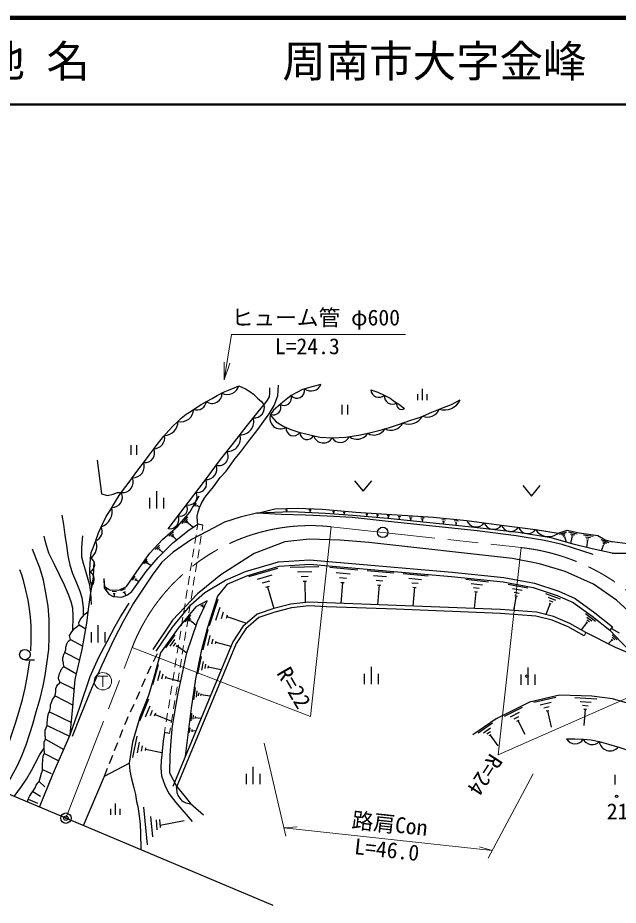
# Model space of a CAD drawing. Units: millimetres, scale not verified. Extents: x 40000 to 680000, y 20000 to 380000.
# Drawn here: x 374564 to 443683, y 277801 to 380000 of the extents above; entities that cross this region are included whole.
import ezdxf
from ezdxf.enums import TextEntityAlignment as Align

# ---------------------------------------------------------------- set-up
doc = ezdxf.new("R2010")
doc.units = ezdxf.units.MM
doc.header["$LTSCALE"] = 1000
doc.header["$PDMODE"] = 32
doc.header["$PDSIZE"] = 500
doc.linetypes.add('CHAIN', pattern=[18.5, 12, -1.5, 3.5, -1.5])
for name, color, linetype, lineweight in [('M-BGD', 7, 'Continuous', 25), ('M-BMK', 2, 'CHAIN', 13), ('M-BMK-OTRS', 5, 'Continuous', 25), ('M-BMK-SRVR', 3, 'Continuous', 25), ('M-STR-HTXT', 7, 'Continuous', 13), ('M-TTL', 2, 'Continuous', 140), ('M-TTL-LINE', 7, 'Continuous', 50)]:
    doc.layers.add(name, color=color, linetype=linetype, lineweight=lineweight)
doc.layers.add('M-OTRS', color=6, linetype='Continuous')
doc.layers.add('M-TTL-TXT', color=7, linetype='Continuous')
doc.styles.add('ＭＳ ゴシック', font='')
doc.styles.get('ＭＳ ゴシック').set_extended_font_data('MS Gothic')

# ---------------------------------------------------------------- blocks, each defined once
blk = doc.blocks.new('open_arrow')
at = {"color": 0, "linetype": 'Continuous', "lineweight": -2}
blk.add_lwpolyline([(7.5, 1.25), (0, 0), (7.5, -1.25)], dxfattribs=at)

msp = doc.modelspace()

# ---------------------------------------------------------------- linework, layer by layer
at = {"layer": 'M-BGD'}
for p, q in [((421139, 335956), (421139, 337284)), ((420605, 335956), (420605, 336653)), ((421672, 335956), (421672, 336653)), ((411859, 335415), (411859, 334297)), ((412526, 335415), (412526, 334297)), ((387578, 330800), (387578, 329682)), ((388244, 330800), (388244, 329682)), ((413324, 326691), (414324, 325491)), ((414324, 325491), (415324, 326691)), ((432708, 326120), (433708, 324920)), ((433708, 324920), (434708, 326120)), ((390530, 325502), (390530, 323502)), ((389730, 324702), (389730, 323502)), ((391330, 324702), (391330, 323502)), ((394949, 323759), (395147, 324099)), ((395169, 323745), (395268, 323915)), ((395219, 323830), (395474, 323682)), ((405384, 323335), (405602, 323343)), ((405493, 323339), (405503, 323067)), ((408079, 323328), (408337, 323316)), ((408208, 323322), (408192, 322999)), ((410802, 323152), (411028, 323133)), ((410915, 323143), (410891, 322859)), ((412029, 323049), (412247, 323030)), ((412138, 323040), (412115, 322767)), ((393477, 321767), (394128, 322541)), ((393769, 321852), (394095, 322239)), ((393979, 321840), (394142, 322033)), ((414623, 322850), (414856, 322834)), ((414739, 322842), (414719, 322551)), ((415843, 322767), (416096, 322750)), ((415970, 322759), (415948, 322443)), ((417083, 322684), (417358, 322665)), ((417220, 322674), (417197, 322332)), ((418336, 322599), (418648, 322578)), ((418404, 322438), (418560, 322427)), ((418482, 322432), (418466, 322198)), ((419626, 322512), (419978, 322488)), ((419702, 322330), (419878, 322318)), ((419790, 322324), (419772, 322061)), ((420955, 322422), (421347, 322396)), ((421040, 322220), (421236, 322207)), ((421138, 322213), (421118, 321920)), ((423382, 322230), (423818, 322188)), ((423470, 322001), (423688, 321980)), ((423579, 321991), (423548, 321664)), ((424808, 322093), (425254, 322050)), ((394149, 321780), (394231, 321876)), ((394190, 321828), (394771, 321340)), ((395881, 321574), (395289, 321669)), ((424898, 321859), (425121, 321837)), ((425010, 321848), (424977, 321514)), ((391941, 320318), (392500, 320802)), ((392202, 320299), (392481, 320541)), ((392393, 320220), (392532, 320341)), ((392463, 320280), (392826, 319861)), ((436914, 320535), (437776, 320817)), ((437177, 320462), (437607, 320603)), ((437331, 320354), (437547, 320424)), ((437432, 320228), (437540, 320263)), ((437486, 320246), (437698, 319599)), ((437972, 320798), (438950, 320574)), ((438179, 320579), (438668, 320467)), ((438349, 320197), (438181, 319463)), ((438264, 320388), (438509, 320332)), ((438288, 320211), (438410, 320183)), ((439675, 320455), (440784, 320299)), ((439926, 320231), (440481, 320153)), ((440039, 320027), (440316, 319988)), ((441693, 319927), (442606, 319577)), ((390369, 318752), (390865, 319285)), ((390626, 318761), (390874, 319028)), ((440152, 319823), (440035, 318991)), ((440082, 319832), (440221, 319813)), ((441974, 319296), (441711, 318611)), ((441863, 319688), (442319, 319512)), ((441917, 319318), (442031, 319274)), ((441919, 319492), (442147, 319404)), ((390821, 318704), (390945, 318837)), ((390883, 318770), (391283, 318398)), ((389084, 317120), (389457, 317637)), ((389307, 317156), (389493, 317415)), ((389482, 317128), (389575, 317257)), ((389529, 317192), (389916, 316913)), ((400762, 316222), (404577, 317332)), ((404577, 317332), (408140, 317567)), ((408140, 317567), (424554, 316173)), ((398471, 315225), (400762, 316222)), ((401173, 315664), (404508, 316635)), ((402168, 315351), (403836, 315836)), ((405922, 316735), (409213, 316810)), ((406757, 316205), (408403, 316243)), ((410473, 316717), (413696, 316443)), ((411233, 316111), (412845, 315974)), ((414775, 316351), (417835, 316091)), ((418908, 316000), (421814, 315753)), ((424554, 316173), (430500, 315525)), ((387778, 315237), (388086, 315690)), ((388081, 315196), (388235, 315423)), ((388158, 315309), (388498, 315078)), ((396102, 313825), (398471, 315225)), ((402747, 314917), (403581, 315159)), ((407181, 315666), (408004, 315685)), ((407399, 315122), (407811, 315132)), ((407605, 315127), (407661, 312658)), ((411591, 315540), (412396, 315471)), ((411948, 314968), (411742, 312551)), ((411746, 314985), (412149, 314951)), ((415496, 315776), (417026, 315646)), ((415835, 315234), (416600, 315169)), ((419593, 315454), (421047, 315331)), ((419915, 314939), (420642, 314877)), ((426157, 315344), (428744, 315062)), ((426757, 314843), (428050, 314702)), ((430500, 315525), (434026, 314873)), ((434026, 314873), (436845, 313950)), ((384807, 314253), (384709, 314098)), ((384745, 314292), (384869, 314214)), ((385425, 313963), (385917, 313944)), ((386428, 314029), (386971, 314275)), ((386687, 313819), (386958, 313942)), ((386823, 313881), (387007, 313474)), ((394475, 312396), (396102, 313825)), ((403117, 314422), (403534, 314543)), ((403326, 314482), (404053, 311981)), ((416175, 314691), (415980, 312396)), ((415983, 314708), (416366, 314675)), ((420238, 314423), (420052, 312244)), ((420056, 314439), (420419, 314408)), ((427033, 314376), (427680, 314306)), ((427309, 313910), (427098, 311970)), ((427148, 313928), (427471, 313892)), ((431010, 314769), (433265, 314352)), ((431504, 314289), (432631, 314081)), ((431716, 313861), (432280, 313757)), ((436845, 313950), (438741, 313111)), ((385539, 313712), (385785, 313702)), ((385662, 313707), (385647, 313338)), ((396630, 310020), (397619, 313043)), ((431929, 313433), (431616, 311742)), ((431788, 313459), (432070, 313407)), ((435295, 313707), (436993, 313073)), ((435614, 313266), (436463, 312949)), ((435721, 312904), (436145, 312745)), ((438741, 313111), (440995, 311487)), ((392363, 309825), (394475, 312396)), ((395649, 312296), (395929, 312448)), ((395795, 312194), (395935, 312270)), ((395865, 312232), (395979, 312022)), ((397381, 310611), (397875, 312122)), ((435828, 312541), (435352, 311268)), ((435721, 312581), (435934, 312502)), ((393838, 310446), (394483, 311214)), ((394127, 310531), (394450, 310915)), ((394336, 310519), (394497, 310711)), ((398008, 310824), (398255, 311580)), ((398574, 310848), (398697, 311226)), ((398636, 311037), (400903, 310295)), ((439928, 311393), (441079, 310517)), ((440070, 310982), (440645, 310544)), ((440995, 311487), (443011, 309863)), ((381633, 310105), (382401, 309615)), ((383799, 310042), (383799, 308042)), ((390500, 307055), (392363, 309825)), ((394504, 310460), (394585, 310556)), ((394544, 310508), (395120, 310024)), ((440066, 310379), (439408, 309515)), ((439994, 310434), (440137, 310324)), ((440068, 310680), (440356, 310461)), ((443011, 309863), (442698, 309474)), ((442925, 309672), (443792, 309173)), ((382999, 309242), (382999, 308042)), ((384599, 309242), (384599, 308042)), ((391596, 307435), (392672, 308955)), ((395889, 307217), (396487, 309542)), ((396426, 307699), (396725, 308861)), ((439966, 309198), (439748, 308816)), ((442989, 308659), (443282, 308358)), ((442993, 308956), (443578, 308355)), ((380637, 308412), (382053, 307641)), ((392118, 307635), (392656, 308395)), ((392506, 307646), (392775, 308026)), ((392827, 307562), (392961, 307752)), ((392894, 307657), (394034, 306850)), ((396888, 307890), (397038, 308471)), ((397313, 307935), (397388, 308226)), ((397351, 308081), (399095, 307632)), ((442985, 308362), (442534, 307923)), ((442912, 308437), (443058, 308287)), ((379974, 306893), (381699, 306014)), ((390199, 305885), (390657, 306774)), ((375383, 306059), (376506, 306059)), ((395310, 304457), (395716, 306427)), ((395740, 304882), (395943, 305867)), ((379874, 305302), (381339, 304457)), ((389489, 304452), (389633, 304785)), ((389633, 304785), (389925, 305352)), ((390129, 303221), (390782, 305516)), ((390674, 303685), (391001, 304833)), ((396119, 305060), (396221, 305553)), ((396473, 305115), (396524, 305362)), ((396498, 305239), (397976, 304934)), ((415231, 305259), (415231, 303259)), ((433278, 305164), (433278, 303164)), ((388855, 302983), (389251, 303901)), ((391139, 303863), (391302, 304437)), ((391562, 303898), (391644, 304185)), ((391603, 304041), (393324, 303551)), ((414431, 304459), (414431, 303259)), ((416031, 304459), (416031, 303259)), ((432478, 304364), (432478, 303164)), ((434078, 304364), (434078, 303164)), ((379443, 303486), (381092, 302671)), ((394832, 301451), (395042, 302876)), ((378862, 301908), (380933, 300850)), ((388220, 301514), (388617, 302432)), ((388599, 299046), (389640, 301564)), ((395122, 301772), (395227, 302485)), ((395385, 301915), (395438, 302272)), ((395636, 301970), (395662, 302148)), ((395649, 302059), (396718, 301901)), ((433983, 301171), (436493, 301754)), ((438700, 301736), (441225, 301557)), ((387543, 300065), (387968, 300970)), ((389279, 299502), (389799, 300761)), ((430575, 299587), (432658, 300630)), ((434707, 300898), (435963, 301190)), ((435118, 300553), (435746, 300699)), ((439301, 301270), (440564, 301181)), ((439587, 300827), (440218, 300782)), ((378224, 300060), (380737, 298851)), ((387100, 299120), (387289, 299521)), ((389829, 299643), (390089, 300273)), ((390314, 299627), (390444, 299942)), ((390379, 299785), (392268, 299005)), ((394508, 299047), (394618, 299924)), ((394755, 299238), (394810, 299677)), ((394988, 299321), (395016, 299540)), ((431270, 299501), (432311, 300022)), ((431704, 299284), (432225, 299545)), ((435373, 300171), (435686, 300244)), ((435530, 300207), (435967, 298324)), ((439715, 300395), (440031, 300373)), ((439873, 300384), (439739, 298490)), ((377951, 298510), (380525, 297266)), ((386896, 298602), (387100, 299120)), ((395002, 299430), (395660, 299348)), ((427553, 297655), (429198, 298799)), ((432008, 299002), (432269, 299133)), ((432138, 299067), (432921, 297505)), ((386307, 297115), (386675, 298045)), ((392040, 297593), (391448, 297688)), ((394337, 297683), (394405, 298223)), ((394624, 297784), (394658, 298054)), ((394641, 297919), (395046, 297868)), ((428155, 297667), (428977, 298238)), ((428551, 297535), (428962, 297821)), ((428844, 297332), (429050, 297475)), ((428947, 297404), (429805, 296169)), ((377752, 296935), (379863, 295736)), ((385718, 295627), (386086, 296557)), ((387795, 294808), (388308, 297272)), ((388334, 295339), (388590, 296570)), ((388808, 295561), (388937, 296177)), ((389251, 295630), (389315, 295938)), ((389283, 295784), (391131, 295399)), ((377627, 295291), (379282, 294421)), ((385129, 294139), (385497, 295069)), ((377411, 293432), (378419, 292959)), ((384540, 292652), (384908, 293582)), ((401641, 293742), (401641, 291742)), ((400841, 292942), (400841, 291742)), ((402441, 292942), (402441, 291742)), ((443278, 292811), (443278, 291693)), ((377013, 292043), (377696, 291432)), ((376317, 290900), (377176, 290358)), ((375779, 290013), (376825, 289575)), ((385829, 288205), (385829, 289534)), ((385296, 288205), (385296, 288902)), ((386363, 288205), (386363, 288902)), ((389033, 289099), (389447, 284763)), ((389838, 288030), (390064, 285661)), ((390479, 287624), (390589, 286476)), ((390878, 287663), (390965, 286746)), ((390938, 287025), (393700, 287543))]:
    msp.add_line(p, q, dxfattribs=at)
for points in [[(383135, 314438), (382947, 315127), (382869, 315954), (382869, 316440), (382932, 317720), (383030, 318428), (383237, 318957), (383533, 319791), (383874, 320689), (384313, 321675), (384758, 322550), (385191, 323277), (385699, 324120), (386249, 324971), (386746, 325693), (387259, 326362), (387675, 326910), (388393, 327911), (389272, 329069), (389684, 329615), (390140, 330259), (390596, 330868), (391061, 331423), (391396, 331821), (391956, 332482), (392467, 333005), (392869, 333373), (393370, 333877), (393952, 334352), (394511, 334683), (395122, 335120), (395681, 335465), (396274, 335814), (396924, 336171), (397534, 336517), (398264, 336882), (398816, 337119), (399460, 337372), (400021, 337631)], [(391865, 321166), (396041, 326650), (397904, 329134), (399257, 330836), (400849, 332881), (402225, 334616), (403104, 335687), (403315, 335972), (403525, 336337), (403598, 336767), (403562, 337370)], [(395289, 321669), (395266, 321967), (395233, 322607), (395337, 323102), (395499, 323582), (395686, 324038), (396116, 324747), (396555, 325321), (397114, 325999), (397864, 327065), (398537, 327786), (399583, 329243), (400188, 329984), (401228, 331356), (402184, 332604), (402892, 333558), (403506, 334375), (404075, 335341), (404516, 336469), (404580, 337683)], [(400021, 337631), (400775, 337272), (401274, 336966), (401702, 336671), (402151, 336182), (402620, 335795), (402903, 335442)], [(409468, 337762), (408552, 337552), (407335, 337175), (406022, 336491), (405087, 335745), (403994, 334802), (403664, 334330), (403766, 334071), (404292, 333467), (405181, 332939), (405990, 332601), (406917, 332287), (407867, 332036), (409346, 331721), (410761, 331643), (412324, 331698), (414007, 331965), (415217, 332232), (416280, 332507), (417356, 332821), (418495, 333182), (419696, 333614), (420918, 334009), (422214, 334566), (423578, 335124), (424507, 335450), (425500, 335990)], [(415192, 337145), (416024, 336878), (416755, 336531), (417423, 336204), (417944, 335828), (418443, 335509), (419080, 335018)], [(383695, 329037), (384187, 325172), (384877, 324997), (385533, 325150), (386047, 325336), (386497, 325332)], [(384470, 315419), (384532, 314522), (385168, 314123), (386186, 314083), (387090, 314493), (388526, 316603), (389772, 318330), (391242, 319911), (393003, 321436), (394373, 323065), (395464, 324943)], [(402157, 322950), (402061, 322954), (400152, 322487), (398357, 321908), (396393, 320867), (394577, 319908), (392444, 318441), (391129, 317305), (390018, 315796), (387904, 312604)], [(402157, 322950), (404157, 323437), (406817, 323541), (409614, 323403), (413471, 323078), (422395, 322475), (426259, 322104)], [(442979, 318358), (440699, 318825), (438481, 319378), (435947, 320094), (432158, 320709), (426429, 321361), (417146, 322337), (413098, 322693), (409974, 322929), (406026, 323086), (402157, 322950)], [(440808, 318179), (437222, 319324), (435176, 319811), (431917, 320359), (427429, 320898), (417182, 322006), (413051, 322458), (410189, 322615), (407697, 322731), (404884, 322807), (402157, 322950)], [(379637, 322716), (379820, 321634), (380001, 320405), (380193, 319216), (380324, 318075), (380576, 316956), (380859, 315999), (381323, 314917), (381696, 313980), (381928, 313245), (382079, 312086), (382105, 311118)], [(426259, 322104), (430250, 321569), (434157, 321072), (436783, 320650)], [(384470, 315419), (384527, 314364), (385038, 313619), (385543, 313345), (386531, 313282), (387205, 313553), (387680, 313934), (389335, 316248), (390726, 317840), (392411, 319528), (394285, 321031), (395289, 321669)], [(436783, 320650), (437814, 320988), (439175, 320677), (441326, 320374), (442182, 319899), (443021, 319654)], [(380886, 309440), (380941, 311047), (380909, 311995), (380700, 312730), (380398, 313576), (379929, 314660), (379352, 315841), (378794, 317038), (378156, 318360), (377793, 319503), (377619, 320308)], [(383042, 312422), (382991, 313828), (382877, 314648), (382684, 315310), (382359, 316373), (382115, 317149), (381955, 317883), (381923, 318953), (382001, 319939), (382047, 320329)], [(458257, 286723), (452481, 300136), (450998, 303487), (449737, 305925), (447993, 308437), (445711, 310904), (443470, 312932), (440824, 314769), (437587, 316245), (434622, 317125), (431526, 317734), (414968, 319580), (411680, 319855), (408117, 319949), (405296, 319637), (401780, 318303), (397949, 315862), (395269, 313664), (392387, 310634), (390111, 307233)], [(442979, 318358), (445903, 318360), (448908, 318275), (451482, 318528), (448897, 318732), (445316, 319328), (443021, 319654)], [(372917, 290857), (373430, 291831), (374053, 292982), (374537, 293907), (375023, 295019), (375525, 296291), (375958, 297571), (376288, 298657), (376695, 300084), (377129, 301592), (377484, 303071), (377718, 304243), (377925, 305618), (378125, 307266), (378177, 308693), (378185, 310712), (378047, 312252), (377813, 313787), (377519, 315232), (377102, 316646), (376730, 317632), (376280, 318800)], [(380590, 297419), (380880, 300230), (381191, 303814), (381985, 307253), (382515, 310265), (382715, 311882), (382922, 313499), (383295, 315616), (383376, 317416)], [(398671, 314766), (400933, 315750), (404664, 316836), (408136, 317066), (424506, 315675), (430427, 315030), (433902, 314387), (436665, 313482), (438491, 312674), (440692, 311089), (442698, 309474)], [(376055, 307090), (376114, 308239), (376120, 309996), (376041, 310964), (375911, 311919), (375744, 312945), (375505, 314096), (375267, 315056), (375028, 315838), (374812, 316430)], [(398671, 314766), (397572, 313381), (396392, 309774), (395694, 307059), (395039, 303885), (394538, 300487), (393846, 294975)], [(396356, 312850), (395080, 312159), (393011, 309694), (391011, 306868)], [(392228, 296738), (392363, 298465), (392994, 302018), (394037, 306866), (395270, 310460), (396356, 312850)], [(380590, 297419), (381736, 300715), (382901, 304156), (383891, 306361), (384852, 308180), (385767, 309921), (386385, 311023), (387391, 312594)], [(387904, 312604), (386704, 310486), (385612, 308396), (384242, 305447), (383063, 302774), (381692, 299446), (380829, 297245)], [(439966, 309198), (438095, 310262), (436220, 311048), (434263, 311545), (430144, 311852), (418151, 312317), (410136, 312609), (408072, 312706), (405990, 312473), (404044, 311979), (402104, 311335), (400467, 309918), (399304, 308136), (392397, 291480)], [(439748, 308816), (437901, 309867), (436080, 310629), (434192, 311109), (430119, 311412), (418135, 311878), (410118, 312170), (408086, 312265), (406069, 312039), (404168, 311556), (402326, 310945), (400801, 309625), (399695, 307930), (392804, 291312)], [(375696, 289687), (375779, 290013), (375928, 290312), (376160, 290717), (376317, 290900), (376549, 291339), (376674, 291621), (376889, 291902), (377013, 292043), (377163, 292607), (377295, 292997), (377411, 293328), (377411, 293535), (377420, 294073), (377436, 294463), (377486, 295026), (377627, 295291), (377586, 295892), (377611, 296331), (377611, 296579), (377752, 296935), (377735, 297590), (377710, 297947), (377835, 298220), (377951, 298510), (377959, 298776), (377984, 299190), (378009, 299513), (378108, 299869), (378224, 300060), (378332, 300525), (378332, 300898), (378481, 301245), (378581, 301486), (378722, 301701), (378862, 301908), (378962, 302409), (378962, 302774), (379070, 303039), (379186, 303204), (379368, 303378), (379443, 303486), (379280, 303745), (379269, 304001), (379385, 304498), (379534, 304813), (379626, 305061), (379874, 305302), (379825, 305693), (379758, 306007), (379758, 306289), (379816, 306521), (379883, 306686), (379974, 306893), (380082, 307260), (380115, 307534), (380198, 307906), (380331, 308130), (380496, 308271), (380637, 308412), (380538, 308852), (380729, 309175), (380886, 309440), (381093, 309655), (381300, 309838), (381633, 310105), (381599, 310304), (381782, 310726), (382022, 311032), (382287, 311306), (382710, 311662)], [(445489, 306609), (443385, 307501), (439966, 309198)], [(442698, 309474), (444075, 308047), (445489, 306609)], [(391011, 306868), (390215, 304030), (389611, 301950), (388618, 299459), (387759, 296583), (387385, 294179)], [(371615, 291405), (372120, 292589), (372606, 293846), (373042, 294920), (373528, 296476), (373885, 297519), (374314, 298779), (374700, 300036), (375108, 301504), (375415, 302782), (375686, 304263), (375851, 305270), (375937, 305913)], [(454738, 294017), (453611, 295202), (452168, 296895), (450538, 298480), (449303, 299493), (447983, 300166), (443010, 301581), (440636, 301886), (436936, 302011), (433472, 301206), (429627, 299279), (426952, 297421)], [(377060, 289113), (378646, 292979), (380590, 297419)], [(391448, 297688), (391298, 296696), (391238, 295968), (391153, 295131), (391080, 294488), (391043, 293603), (391103, 292689), (391491, 291614), (391944, 290668), (392773, 289619), (394649, 287461)], [(392884, 291480), (392054, 293007), (392089, 295056), (392228, 296738)], [(437734, 296955), (438690, 296955), (439656, 296935), (440572, 296854), (441499, 296649), (442546, 296341), (443862, 295955), (445140, 295543), (445912, 295307), (446875, 295091), (448029, 294881)], [(374165, 290331), (375001, 291460), (375568, 292303), (376142, 293321), (376571, 294120), (377087, 295153), (377586, 295892)], [(382136, 286977), (384540, 292652), (387385, 294179)], [(387385, 294179), (387464, 293226), (387646, 292371), (387937, 291334), (388099, 290554), (388249, 289730), (388380, 289155), (388530, 288105), (388667, 287137), (388711, 286110), (388715, 284208)], [(392884, 291480), (394455, 289521), (395959, 288230)]]:
    msp.add_lwpolyline(points, dxfattribs=at)
for centre, radius in [((375383, 306659), 600), ((433182, 304172), 150), ((443500, 290340), 150)]:
    msp.add_circle(centre, radius, dxfattribs=at)
for centre, radius, start, end in [((398687, 338021), 1390, 243.21916, 343.71887), ((408307, 338303), 1281, 235.26098, 335.01692), ((396947, 336704), 1117, 232.89753, 3.91618), ((405202, 336221), 863, 240.06723, 18.25731), ((406689, 337097), 901, 222.23212, 9.79373), ((416148, 337247), 961, 186.04517, 310.88605), ((417669, 336401), 901, 172.39338, 305.59183), ((395193, 335920), 1086, 249.7222, 354.3542), ((401771, 335103), 1182, 265.40001, 16.70076), ((403990, 335122), 856, 247.61069, 24.1919), ((418734, 335476), 574, 160.3582, 307.06168), ((423663, 336876), 2040, 253.41595, 334.25022), ((393345, 334952), 1472, 256.97872, 358.02873), ((404815, 333889), 1233, 159.02589, 300.69407), ((421695, 335529), 1513, 249.32037, 336.30422), ((391357, 333540), 1656, 273.27056, 359.24028), ((400206, 333503), 1529, 267.64733, 16.00971), ((417507, 334110), 1602, 244.52283, 330.85086), ((419588, 335005), 1808, 247.85637, 330.46191), ((406305, 332713), 868, 172.34168, 328.0802), ((407869, 332254), 828, 180.00356, 333.00353), ((413610, 332913), 1455, 232.37607, 328.38934), ((415584, 333363), 1418, 238.78617, 330.4493), ((390235, 331621), 1245, 269.69479, 12.27871), ((398685, 331564), 1515, 267.97584, 15.73457), ((409732, 332201), 1171, 195.97502, 331.52443), ((411713, 332183), 1094, 209.60879, 337.28508), ((389203, 329912), 1126, 262.93975, 24.34322), ((397722, 329495), 1065, 253.02563, 31.34046), ((387792, 328370), 1341, 268.64523, 18.48205), ((396309, 328023), 1192, 263.89451, 22.38258), ((386645, 326540), 1218, 263.03281, 23.6499), ((395293, 326352), 1013, 256.85587, 28.68083), ((385389, 324818), 1222, 269.75367, 24.87118), ((394226, 324859), 978, 254.29627, 31.13264), ((383573, 323135), 1868, 288.84368, 14.28035), ((393303, 323437), 815, 249.28421, 36.1447), ((392055, 322214), 1065, 259.74369, 25.68522), ((427329, 322510), 1144, 200.77956, 323.96282), ((383167, 320859), 1129, 288.87131, 26.7086), ((429325, 322242), 1144, 200.77956, 323.96282), ((431291, 321949), 1108, 200.02725, 325.4559), ((433244, 321700), 1108, 200.02725, 325.4559), ((435656, 322020), 1774, 212.30907, 309.44878), ((382003, 319144), 1661, 304.31961, 22.9015), ((382568, 316999), 858, 290.59731, 64.33769), ((382366, 315315), 1015, 315.49823, 60.2513), ((438702, 297530), 1125, 210.74117, 328.04686), ((440682, 297465), 1155, 207.32571, 315.03534), ((442738, 296831), 1253, 188.33897, 318.94897), ((394460, 291135), 1614, 167.64201, 269.80799)]:
    msp.add_arc(centre, radius, start, end, dxfattribs=at)
at = {"layer": 'M-BMK'}
for p, q in [((410642, 321388), (432496, 318988)), ((380111, 287829), (387729, 307474))]:
    msp.add_line(p, q, dxfattribs=at)
for centre, radius, start, end in [((408241, 299519), 22000, 83.73416, 158.80241), ((429877, 295132), 24000, 23.77943, 83.73416)]:
    msp.add_arc(centre, radius, start, end, dxfattribs=at)
at = {"layer": 'M-BMK-OTRS'}
msp.add_line((356280, 297858), (403941, 277801), dxfattribs=at)
at = {"layer": 'M-BMK-SRVR'}
for centre in [(416574, 320737), (380111, 287829)]:
    msp.add_circle(centre, 600, dxfattribs=at)
at = {"layer": 'M-OTRS'}
msp.add_point((380111, 287829), dxfattribs=at)
at = {"layer": 'M-STR-HTXT'}
for p, q in [((395187, 321034), (395289, 321669)), ((395779, 320939), (395881, 321574)), ((410642, 321388), (408241, 299519)), ((394934, 319454), (395092, 320441)), ((395526, 319359), (395684, 320347)), ((394681, 317874), (394839, 318862)), ((432496, 318988), (429877, 295132)), ((395273, 317779), (395431, 318767)), ((394428, 316294), (394586, 317282)), ((395020, 316199), (395178, 317187)), ((394175, 314714), (394333, 315702)), ((394767, 314620), (394925, 315607)), ((393922, 313135), (394080, 314122)), ((394514, 313040), (394672, 314027)), ((393669, 311555), (393827, 312542)), ((394261, 311460), (394419, 312447)), ((393416, 309975), (393574, 310962)), ((394008, 309880), (394166, 310867)), ((393163, 308395), (393321, 309382)), ((393755, 308300), (393913, 309287)), ((392909, 306815), (393068, 307803)), ((393502, 306720), (393660, 307708)), ((387729, 307474), (408241, 299519)), ((392656, 305235), (392815, 306223)), ((393249, 305140), (393407, 306128)), ((392403, 303655), (392562, 304643)), ((451839, 304809), (429877, 295132)), ((383816, 304192), (384916, 304192)), ((384366, 304192), (384366, 302942)), ((392996, 303560), (393154, 304548)), ((392150, 302076), (392309, 303063)), ((392743, 301981), (392901, 302968)), ((391897, 300496), (392055, 301483)), ((392490, 300401), (392648, 301388)), ((391644, 298916), (391802, 299903)), ((392237, 298821), (392395, 299808)), ((391448, 297688), (391549, 298323)), ((392040, 297593), (392142, 298228)), ((402928, 296470), (405421, 285756)), ((433880, 292923), (428708, 283214)), ((405194, 286730), (406714, 286830)), ((405194, 286730), (429178, 284097)), ((429178, 284097), (427716, 284524))]:
    msp.add_line(p, q, dxfattribs=at)
msp.add_lwpolyline([(398320, 338298), (399182, 343512), (419182, 343512)], dxfattribs=at)
msp.add_circle((384366, 303592), 1000, dxfattribs=at)
at = {"layer": 'M-TTL'}
msp.add_line((680000, 380000), (40000, 380000), dxfattribs=at)
at = {"layer": 'M-TTL-LINE'}
msp.add_line((40000, 370000), (680000, 370000), dxfattribs=at)

# ---------------------------------------------------------------- block references
at = {"layer": 'M-STR-HTXT', "xscale": 267, "yscale": 267, "rotation": 80.6}
msp.add_blockref('open_arrow', (398320, 338298), dxfattribs=at)

# ---------------------------------------------------------------- texts
at = {"layer": 'M-BGD', "style": 'ＭＳ ゴシック'}
msp.add_text('217.4', height=1833, dxfattribs=at).set_placement((448598, 288618), align=Align.MIDDLE_RIGHT)
at = {"layer": 'M-STR-HTXT', "style": 'ＭＳ ゴシック'}
for s, p in [('ヒューム管 φ600', (399182, 344012)), ('L=24.3', (404149, 340707))]:
    msp.add_text(s, height=1833, dxfattribs=at).set_placement(p, align=Align.BOTTOM_LEFT)
for s, rotation, p in [('R=22', 300.317, (407614, 300701)), ('R=24', 236.94, (426989, 290729))]:
    msp.add_text(s, height=1833, rotation=rotation, dxfattribs=at).set_placement(p, align=Align.MIDDLE_RIGHT)
msp.add_text('路肩Con', height=1833, rotation=353.734, dxfattribs=at).set_placement((417219, 285712), align=Align.BOTTOM_CENTER)
msp.add_text('L=46.0', height=1833, rotation=353.734, dxfattribs=at).set_placement((417153, 285115), align=Align.TOP_CENTER)
at = {"layer": 'M-TTL-TXT', "style": 'ＭＳ ゴシック'}
for s, p in [('地 名', (370380, 375000)), ('周南市大字金峰', (405024, 375000))]:
    msp.add_text(s, height=3666, dxfattribs=at).set_placement(p, align=Align.MIDDLE_LEFT)

doc.saveas('drawing.dxf')
